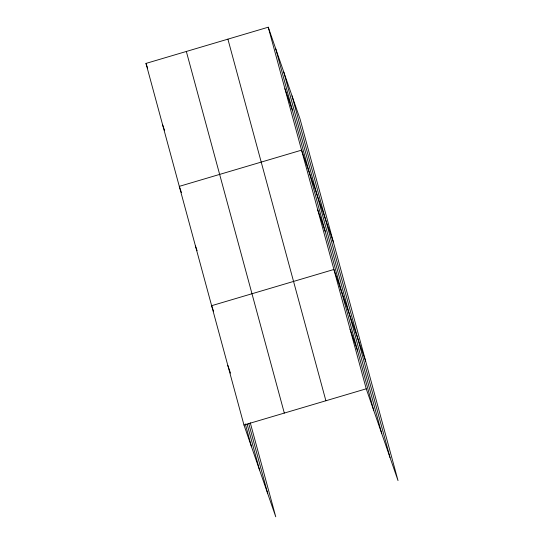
<?xml version="1.0" encoding="UTF-8"?>
<svg xmlns="http://www.w3.org/2000/svg" width="544" height="544" viewBox="0 0 544 544"><rect width="100%" height="100%" fill="white"/><g stroke="black" fill="none" stroke-linecap="round" stroke-linejoin="round"><path stroke-width="0.82" d="M250.281 422.81L275.754 516.8L243.97 425.027L145.982 63.417L268.246 27.2L300.03 118.973L398.018 480.583L366.234 388.804L268.246 27.2M243.97 425.027L366.234 388.804M284.906 88.672L292.448 110.452M333.343 241.924L301.566 150.144L179.302 186.361L181.458 192.59M317.73 209.814L325.271 231.594M365.677 361.25L333.9 269.477L211.636 305.694L213.52 311.141M350.071 329.14L357.612 350.921M145.982 63.417L147.601 68.082M162.642 124.889L164.526 130.336M195.466 246.031L197.084 250.696M227.8 365.357L230.5 373.136M292.033 95.88L390.014 457.484M283.791 72.08L381.772 433.684M275.788 48.98L373.776 410.584M227.902 39.154L325.89 400.758M186.334 51.462L284.315 413.073M248.703 423.409L267.75 493.7M247.112 424.13L259.508 469.9M245.31 423.919L251.512 446.801"/></g></svg>
